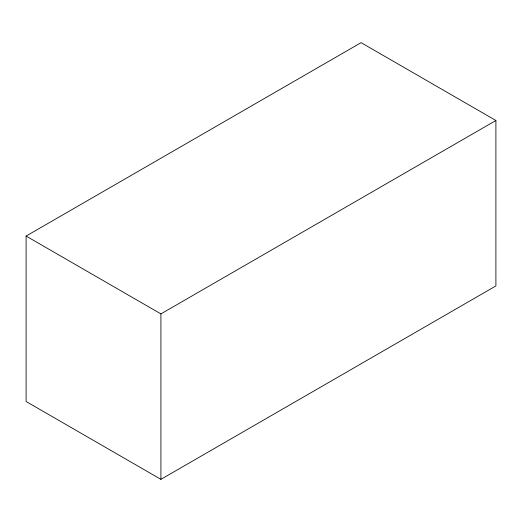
<?xml version="1.0" encoding="UTF-8"?>
<svg xmlns="http://www.w3.org/2000/svg" width="522" height="522" viewBox="0 0 522 522"><rect width="100%" height="100%" fill="white"/><g stroke="black" fill="none" stroke-linecap="round" stroke-linejoin="round"><path stroke-width="0.78" d="M26.1 236.068L361.087 42.66L495.9 120.497L495.9 285.932L160.913 479.34L26.1 401.503L26.1 236.068L160.913 313.898L495.9 120.497M160.913 313.898L160.913 479.34"/></g></svg>
